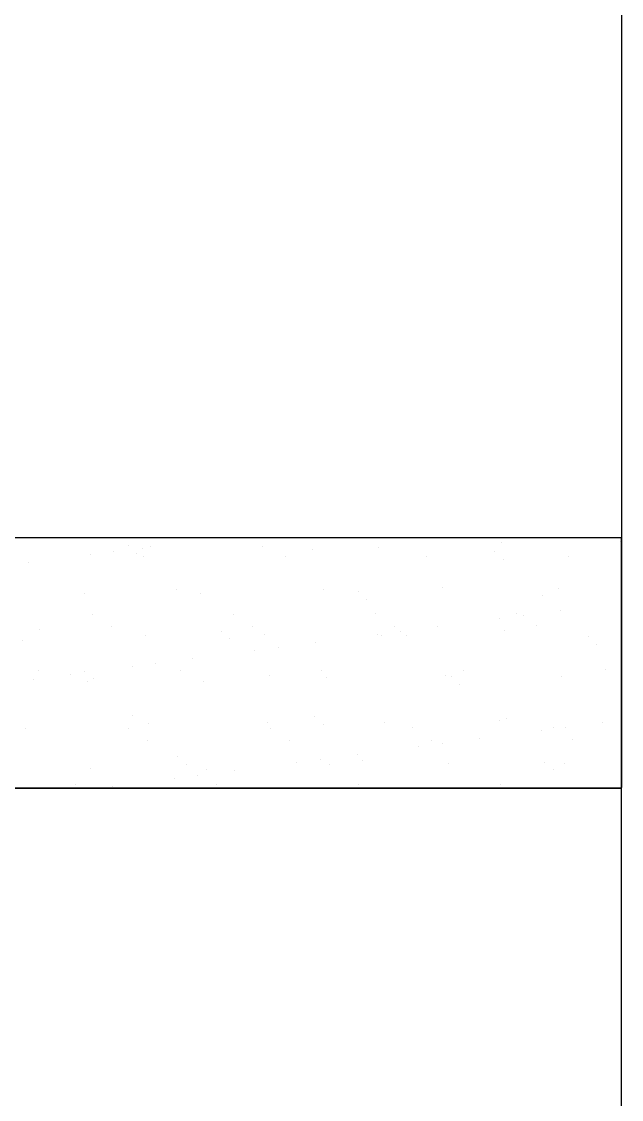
# Model space of a CAD drawing. Header units: millimetres. Extents: x 3633 to 4629, y 3430 to 3787.
# Drawn here: x 4160.369 to 4160.872, y 3491.597 to 3492.5 of the extents above; entities that cross this region are included whole.
import ezdxf

# ---------------------------------------------------------------- set-up
doc = ezdxf.new("R2010")
doc.units = ezdxf.units.MM

# ---------------------------------------------------------------- blocks, each defined once
blk = doc.blocks.new('A$C19EF2607')
at = {"color": 0}
for p, q in [((20946.79, 15724.75), (20946.79, 13974.89)), ((20946.79, 14016.71), (20821.85, 14016.71)), ((20878.31, 14016.62), (20878.31, 14016.62)), ((20946.79, 13974.75), (20946.79, 14016.71)), ((20864.16, 14015.34), (20864.16, 14015.34)), ((20866.63, 14014.92), (20866.63, 14014.92)), ((20867.96, 14015.26), (20867.96, 14015.26)), ((20886.58, 14015.18), (20886.58, 14015.18)), ((20906.07, 14015.08), (20906.07, 14015.08)), ((20926.65, 14015.83), (20926.65, 14015.83)), ((20946.6, 14016.08), (20946.6, 14016.08)), ((20857.8, 14013.92), (20857.8, 14013.92)), ((20861.76, 14014.44), (20861.76, 14014.44)), ((20865.57, 14014.05), (20865.57, 14014.05)), ((20866.73, 14013.51), (20866.73, 14013.51)), ((20890.45, 14013.55), (20890.45, 14013.55)), ((20895.1, 14014.66), (20895.1, 14014.66)), ((20914.18, 14013.59), (20914.18, 14013.59)), ((20925.59, 14014.4), (20925.59, 14014.4)), ((20927, 14013.11), (20927, 14013.11)), ((20937.91, 14013.64), (20937.91, 14013.64)), ((20847.45, 14012.56), (20847.45, 14012.56)), ((20872.2, 14007.97), (20872.2, 14007.97)), ((20896.88, 14008.03), (20896.88, 14008.03)), ((20902.69, 14007.71), (20902.69, 14007.71)), ((20916.83, 14008.29), (20916.83, 14008.29)), ((20936.32, 14008.19), (20936.32, 14008.19)), ((20856.81, 14007.38), (20856.81, 14007.38)), ((20876.3, 14007.29), (20876.3, 14007.29)), ((20904.09, 14006.43), (20904.09, 14006.43)), ((20933.63, 14007.04), (20933.63, 14007.04)), ((20936.52, 14004.55), (20936.52, 14004.55)), ((20858.1, 14003.84), (20858.1, 14003.84)), ((20881.83, 14003.89), (20881.83, 14003.89)), ((20905.56, 14003.93), (20905.56, 14003.93)), ((20926.36, 14003.22), (20926.36, 14003.22)), ((20929.29, 14003.97), (20929.29, 14003.97)), ((20930.32, 14003.74), (20930.32, 14003.74)), ((20849.29, 14001.29), (20849.29, 14001.29)), ((20861.31, 14001.79), (20861.31, 14001.79)), ((20879.78, 14001.02), (20879.78, 14001.02)), ((20885.04, 14001.84), (20885.04, 14001.84)), ((20887.06, 14000.49), (20887.06, 14000.49)), ((20905.85, 14000.52), (20905.85, 14000.52)), ((20906.55, 14000.4), (20906.55, 14000.4)), ((20908.77, 14001.88), (20908.77, 14001.88)), ((20909.81, 14001.04), (20909.81, 14001.04)), ((20916.01, 14001.85), (20916.01, 14001.85)), ((20927.13, 14001.14), (20927.13, 14001.14)), ((20932.5, 14001.92), (20932.5, 14001.92)), ((20846.53, 13999.5), (20846.53, 13999.5)), ((20867.11, 14000.24), (20867.11, 14000.24)), ((20881.19, 13999.74), (20881.19, 13999.74)), ((20895.5, 13999.15), (20895.5, 13999.15)), ((20910.72, 14000.35), (20910.72, 14000.35)), ((20941.21, 14000.09), (20941.21, 14000.09)), ((20942.62, 13998.8), (20942.62, 13998.8)), ((20885.33, 13997.82), (20885.33, 13997.82)), ((20889.3, 13998.34), (20889.3, 13998.34)), ((20864.82, 13995.12), (20864.82, 13995.12)), ((20868.79, 13995.64), (20868.79, 13995.64)), ((20874.98, 13996.45), (20874.98, 13996.45)), ((20849.15, 13994.38), (20849.15, 13994.38)), ((20854.47, 13993.75), (20854.47, 13993.75)), ((20856.87, 13994.34), (20856.87, 13994.34)), ((20872.88, 13994.43), (20872.88, 13994.43)), ((20887.82, 13993.66), (20887.82, 13993.66)), ((20896.61, 13994.47), (20896.61, 13994.47)), ((20897.36, 13993.35), (20897.36, 13993.35)), ((20917.31, 13993.6), (20917.31, 13993.6)), ((20918.31, 13993.4), (20918.31, 13993.4)), ((20920.34, 13994.51), (20920.34, 13994.51)), ((20936.8, 13993.51), (20936.8, 13993.51)), ((20944.07, 13994.55), (20944.07, 13994.55)), ((20848.28, 13992.94), (20848.28, 13992.94)), ((20857.29, 13992.7), (20857.29, 13992.7)), ((20858.28, 13993.05), (20858.28, 13993.05)), ((20876.78, 13992.61), (20876.78, 13992.61)), ((20919.71, 13992.11), (20919.71, 13992.11)), ((20864.91, 13986.97), (20864.91, 13986.97)), ((20895.4, 13986.71), (20895.4, 13986.71)), ((20926.34, 13986.04), (20926.34, 13986.04)), ((20927.61, 13986.46), (20927.61, 13986.46)), ((20847.01, 13984.82), (20847.01, 13984.82)), ((20864.25, 13984.76), (20864.25, 13984.76)), ((20867.59, 13985.56), (20867.59, 13985.56)), ((20887.54, 13985.81), (20887.54, 13985.81)), ((20887.98, 13984.8), (20887.98, 13984.8)), ((20896.8, 13985.43), (20896.8, 13985.43)), ((20907.03, 13985.72), (20907.03, 13985.72)), ((20911.71, 13984.85), (20911.71, 13984.85)), ((20933.38, 13984.41), (20933.38, 13984.41)), ((20935.44, 13984.89), (20935.44, 13984.89)), ((20937.35, 13984.93), (20937.35, 13984.93)), ((20943.54, 13985.75), (20943.54, 13985.75)), ((20867.47, 13982.71), (20867.47, 13982.71)), ((20891.2, 13982.76), (20891.2, 13982.76)), ((20914.92, 13982.8), (20914.92, 13982.8)), ((20923.03, 13983.05), (20923.03, 13983.05)), ((20938.65, 13982.84), (20938.65, 13982.84)), ((20912.87, 13981.71), (20912.87, 13981.71)), ((20916.84, 13982.23), (20916.84, 13982.23)), ((20872.49, 13980.02), (20872.49, 13980.02)), ((20873.9, 13978.74), (20873.9, 13978.74)), ((20892.36, 13979.01), (20892.36, 13979.01)), ((20896.33, 13979.53), (20896.33, 13979.53)), ((20902.52, 13980.35), (20902.52, 13980.35)), ((20903.43, 13979.35), (20903.43, 13979.35)), ((20917.79, 13978.92), (20917.79, 13978.92)), ((20933.92, 13979.09), (20933.92, 13979.09)), ((20937.28, 13978.83), (20937.28, 13978.83)), ((20857.77, 13978.02), (20857.77, 13978.02)), ((20877.26, 13977.93), (20877.26, 13977.93)), ((20882.01, 13977.65), (20882.01, 13977.65)), ((20897.84, 13978.67), (20897.84, 13978.67)), ((20935.33, 13977.8), (20935.33, 13977.8)), ((20855.3, 13975.3), (20855.3, 13975.3)), ((20871.85, 13976.31), (20871.85, 13976.31)), ((20875.82, 13976.83), (20875.82, 13976.83)), ((20879.03, 13975.34), (20879.03, 13975.34)), ((20902.76, 13975.39), (20902.76, 13975.39)), ((20926.49, 13975.43), (20926.49, 13975.43)), ((20946.79, 13974.75), (20746.79, 13974.75)), ((20821.85, 13974.75), (20946.79, 13974.75)), ((20861.5, 13974.95), (20861.5, 13974.95))]:
    blk.add_line(p, q, dxfattribs=at)
at = {"color": 0, "transparency": 33554687}
for p in [(20746.79, 13974.75), (20946.79, 13275.2)]:
    blk.add_line(p, (20946.79, 13974.75), dxfattribs=at)

msp = doc.modelspace()

# ---------------------------------------------------------------- block references
at = {"color": 0, "xscale": 0.005, "yscale": 0.005, "zscale": 0.005}
msp.add_blockref('A$C19EF2607', (4056.13774, 3421.98397), dxfattribs=at)

doc.saveas('drawing.dxf')
